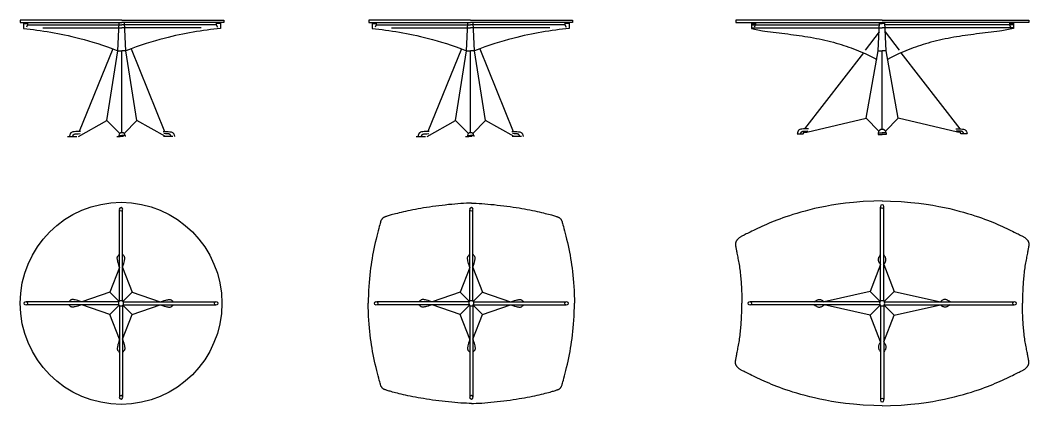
# Model space of a CAD drawing. Header units: millimetres. Extents: x 421 to 3085, y -1408 to 277.
# Drawn here: x 1103 to 1753, y 10 to 258 of the extents above; entities that cross this region are included whole.
import ezdxf

# ---------------------------------------------------------------- set-up
doc = ezdxf.new("R2010")
doc.units = ezdxf.units.MM
doc.layers.add('dwgmodels.com', color=30, linetype='Continuous')

msp = doc.modelspace()

# ---------------------------------------------------------------- linework, layer by layer
at = {"color": 18, "linetype": 'Continuous', "true_color": 0x000000}
for p, q in [((1107.81, 254.79), (1106.99, 253.24)), ((1229.33, 254.79), (1230.15, 253.24)), ((1332.47, 254.79), (1331.65, 253.24)), ((1453.99, 254.79), (1454.81, 253.24)), ((1576.78, 254.79), (1575.96, 253.24)), ((1656.7, 255.58), (1658.43, 255.58)), ((1660.16, 255.58), (1658.43, 255.58)), ((1740.39, 254.79), (1741.21, 253.24)), ((1200.79, 247.21), (1198.32, 246.61)), ((1203.18, 247.76), (1200.79, 247.21)), ((1205.49, 248.27), (1203.18, 247.76)), ((1207.75, 248.74), (1205.49, 248.27)), ((1209.97, 249.18), (1207.75, 248.74)), ((1212.19, 249.59), (1209.97, 249.18)), ((1214.41, 249.98), (1212.19, 249.59)), ((1216.65, 250.35), (1214.41, 249.98)), ((1218.91, 250.71), (1216.65, 250.35)), ((1221.17, 251.05), (1218.91, 250.71)), ((1223.41, 251.37), (1221.17, 251.05)), ((1225.63, 251.66), (1223.41, 251.37)), ((1227.8, 251.94), (1225.63, 251.66)), ((1229.93, 252.18), (1227.8, 251.94)), ((1231.99, 252.4), (1229.93, 252.18)), ((1425.45, 247.21), (1422.97, 246.61)), ((1427.83, 247.76), (1425.45, 247.21)), ((1430.15, 248.27), (1427.83, 247.76)), ((1432.4, 248.74), (1430.15, 248.27)), ((1434.63, 249.18), (1432.4, 248.74)), ((1436.85, 249.59), (1434.63, 249.18)), ((1439.07, 249.98), (1436.85, 249.59)), ((1441.31, 250.35), (1439.07, 249.98)), ((1443.57, 250.71), (1441.31, 250.35)), ((1445.82, 251.05), (1443.57, 250.71)), ((1448.07, 251.37), (1445.82, 251.05)), ((1450.28, 251.66), (1448.07, 251.37)), ((1452.46, 251.94), (1450.28, 251.66)), ((1454.58, 252.18), (1452.46, 251.94)), ((1456.64, 252.4), (1454.58, 252.18)), ((1177.8, 240.55), (1174.49, 239.35)), ((1181.03, 241.65), (1177.8, 240.55)), ((1184.18, 242.67), (1181.03, 241.65)), ((1187.23, 243.61), (1184.18, 242.67)), ((1190.18, 244.46), (1187.23, 243.61)), ((1193.02, 245.24), (1190.18, 244.46)), ((1195.73, 245.96), (1193.02, 245.24)), ((1198.32, 246.61), (1195.73, 245.96)), ((1402.46, 240.55), (1399.15, 239.35)), ((1405.69, 241.65), (1402.46, 240.55)), ((1408.84, 242.67), (1405.69, 241.65)), ((1411.89, 243.61), (1408.84, 242.67)), ((1414.84, 244.46), (1411.89, 243.61)), ((1417.67, 245.24), (1414.84, 244.46)), ((1420.39, 245.96), (1417.67, 245.24)), ((1422.97, 246.61), (1420.39, 245.96)), ((1168.57, 185.29), (1168.57, 238.05)), ((1174.49, 239.35), (1171.12, 238.05)), ((1393.23, 185.29), (1393.23, 238.05)), ((1399.15, 239.35), (1395.77, 238.05)), ((1658.43, 187.4), (1658.43, 238.05)), ((1165.36, 182.82), (1167.44, 182.82)), ((1166.49, 183.57), (1168.57, 183.57)), ((1166.49, 183.57), (1166.49, 182.77)), ((1167.44, 182.82), (1167.44, 182.82)), ((1167.44, 182.82), (1167.44, 182.82)), ((1169.52, 182.82), (1167.44, 182.82)), ((1168.57, 183.57), (1168.57, 183.57)), ((1168.57, 183.57), (1168.57, 183.57)), ((1170.65, 183.57), (1168.57, 183.57)), ((1170.65, 183.57), (1170.65, 182.77)), ((1390.02, 182.82), (1392.1, 182.82)), ((1391.15, 183.57), (1393.23, 183.57)), ((1391.15, 183.57), (1391.15, 182.77)), ((1392.1, 182.82), (1392.1, 182.82)), ((1392.1, 182.82), (1392.1, 182.82)), ((1394.18, 182.82), (1392.1, 182.82)), ((1393.23, 183.57), (1393.23, 183.57)), ((1393.23, 183.57), (1393.23, 183.57)), ((1395.31, 183.57), (1393.23, 183.57)), ((1395.31, 183.57), (1395.31, 182.77)), ((1603.68, 184.51), (1607.55, 184.51)), ((1607.55, 184.51), (1608.24, 185.61)), ((1608.24, 185.61), (1609.84, 185.61)), ((1655.79, 185.22), (1655.79, 184.2)), ((1655.79, 185.22), (1658.43, 185.22)), ((1655.79, 184.2), (1658.43, 184.2)), ((1661.08, 185.22), (1658.43, 185.22)), ((1661.08, 184.2), (1658.43, 184.2)), ((1661.08, 185.22), (1661.08, 184.2)), ((1708.62, 185.61), (1707.03, 185.61)), ((1709.32, 184.51), (1708.62, 185.61)), ((1713.19, 184.51), (1709.32, 184.51)), ((1657.39, 76.84), (1657.39, 137.44)), ((1659.47, 76.84), (1659.47, 137.44)), ((1166.96, 76.84), (1166.96, 135.64)), ((1169.04, 76.84), (1169.04, 135.64)), ((1392.67, 76.84), (1392.67, 135.64)), ((1394.75, 76.84), (1394.75, 135.64)), ((1160.85, 82.63), (1166.82, 76.71)), ((1175.15, 82.63), (1169.18, 76.71)), ((1386.56, 82.63), (1392.53, 76.72)), ((1400.85, 82.63), (1394.89, 76.72)), ((1650.62, 83.21), (1657.24, 76.7)), ((1666.25, 83.21), (1659.63, 76.7)), ((1166.69, 76.56), (1107.08, 76.56)), ((1166.69, 74.48), (1107.08, 74.48)), ((1160.85, 68.42), (1166.82, 74.33)), ((1166.96, 74.21), (1166.96, 15.41)), ((1169.04, 74.21), (1169.04, 15.41)), ((1175.15, 68.42), (1169.18, 74.33)), ((1169.32, 76.56), (1228.92, 76.56)), ((1169.32, 74.48), (1228.92, 74.48)), ((1392.39, 76.57), (1332.79, 76.57)), ((1392.39, 74.49), (1332.79, 74.49)), ((1386.56, 68.42), (1392.53, 74.34)), ((1392.67, 74.21), (1392.67, 15.41)), ((1394.75, 74.21), (1394.75, 15.41)), ((1400.85, 68.42), (1394.89, 74.34)), ((1395.02, 76.57), (1454.63, 76.57)), ((1395.02, 74.49), (1454.63, 74.49)), ((1657.12, 76.57), (1573.54, 76.57)), ((1657.12, 74.48), (1573.55, 74.48)), ((1650.62, 67.84), (1657.24, 74.35)), ((1657.39, 74.21), (1657.39, 13.62)), ((1659.47, 74.21), (1659.47, 13.62)), ((1666.25, 67.84), (1659.63, 74.35)), ((1659.74, 74.48), (1743.32, 74.48)), ((1659.75, 76.57), (1743.33, 76.57))]:
    msp.add_line(p, q, dxfattribs=at)
for points in [[(1168.57, 257.69), (1103, 257.69), (1103, 256.13), (1168.57, 256.13)], [(1105.16, 256.13), (1105.16, 252.4)], [(1105.16, 255.6), (1107.81, 255.6)], [(1107.81, 256.13), (1107.81, 254.79)], [(1107.81, 254.79), (1168.57, 254.79)], [(1166.03, 238.05), (1166.87, 256.13)], [(1168.57, 257.69), (1234.14, 257.69), (1234.14, 256.13), (1168.57, 256.13)], [(1229.33, 254.79), (1168.57, 254.79)], [(1171.12, 238.05), (1170.28, 256.13)], [(1229.33, 256.13), (1229.33, 254.79)], [(1231.99, 255.6), (1229.33, 255.6)], [(1231.99, 256.13), (1231.99, 252.4)], [(1393.23, 257.69), (1327.66, 257.69), (1327.66, 256.13), (1393.23, 256.13)], [(1329.81, 256.13), (1329.81, 252.4)], [(1329.81, 255.6), (1332.47, 255.6)], [(1332.47, 256.13), (1332.47, 254.79)], [(1332.47, 254.79), (1393.23, 254.79)], [(1390.68, 238.05), (1391.52, 256.13)], [(1393.23, 257.69), (1458.8, 257.69), (1458.8, 256.13), (1393.23, 256.13)], [(1453.99, 254.79), (1393.23, 254.79)], [(1395.77, 238.05), (1394.93, 256.13)], [(1453.99, 256.13), (1453.99, 254.79)], [(1456.64, 255.6), (1453.99, 255.6)], [(1456.64, 256.13), (1456.64, 252.4)], [(1658.43, 257.69), (1564.23, 257.69), (1564.23, 256.13), (1658.43, 256.13)], [(1574.13, 256.13), (1574.13, 252.34)], [(1574.13, 255.6), (1576.78, 255.6)], [(1574.13, 254.79), (1656.67, 254.79)], [(1576.78, 256.13), (1576.78, 254.79)], [(1655.89, 238.05), (1656.73, 256.13)], [(1658.43, 257.69), (1752.93, 257.69), (1752.93, 256.13), (1658.43, 256.13)], [(1660.98, 238.05), (1660.14, 256.13)], [(1743.04, 254.79), (1660.2, 254.79)], [(1740.39, 256.13), (1740.39, 254.79)], [(1743.04, 255.6), (1740.39, 255.6)], [(1743.04, 256.13), (1743.04, 252.4)], [(1105.16, 252.4), (1107.22, 252.18), (1109.34, 251.94), (1111.52, 251.66), (1113.73, 251.37), (1115.98, 251.05), (1118.23, 250.71), (1120.49, 250.35), (1122.73, 249.98), (1124.95, 249.59), (1127.17, 249.18), (1129.4, 248.74), (1131.65, 248.27), (1133.97, 247.76), (1136.35, 247.21), (1138.83, 246.61), (1141.41, 245.96), (1144.13, 245.24), (1146.96, 244.46), (1149.91, 243.61), (1152.96, 242.67), (1156.11, 241.65), (1159.34, 240.55), (1162.65, 239.35), (1166.03, 238.05)], [(1117.61, 252.79), (1168.57, 252.79)], [(1219.53, 252.79), (1168.57, 252.79)], [(1329.81, 252.4), (1331.87, 252.18), (1334, 251.94), (1336.17, 251.66), (1338.39, 251.37), (1340.63, 251.05), (1342.89, 250.71), (1345.15, 250.35), (1347.39, 249.98), (1349.61, 249.59), (1351.83, 249.18), (1354.05, 248.74), (1356.31, 248.27), (1358.62, 247.76), (1361.01, 247.21), (1363.48, 246.61), (1366.07, 245.96), (1368.78, 245.24), (1371.62, 244.46), (1374.57, 243.61), (1377.62, 242.67), (1380.77, 241.65), (1384, 240.55), (1387.31, 239.35), (1390.68, 238.05)], [(1342.27, 252.79), (1393.23, 252.79)], [(1444.19, 252.79), (1393.23, 252.79)], [(1574.13, 252.79), (1658.43, 252.79)], [(1574.13, 252.34), (1581.27, 250.86), (1582.91, 250.67), (1584.65, 250.47), (1586.44, 250.26), (1588.27, 250.04), (1590.12, 249.81), (1591.99, 249.57), (1593.87, 249.33), (1595.76, 249.09), (1597.64, 248.84), (1599.52, 248.59), (1601.37, 248.34), (1603.21, 248.09), (1605.04, 247.84), (1606.86, 247.57), (1608.68, 247.3), (1610.51, 247.01), (1612.33, 246.7), (1614.17, 246.37), (1616.02, 246.01), (1617.87, 245.63), (1619.73, 245.23), (1621.57, 244.81), (1623.4, 244.37), (1625.21, 243.92), (1626.99, 243.45), (1628.73, 242.96), (1630.43, 242.47), (1632.09, 241.96), (1633.72, 241.45), (1635.33, 240.91), (1636.91, 240.37), (1638.48, 239.81), (1640.03, 239.24), (1641.59, 238.66), (1643.15, 238.06), (1644.72, 237.43), (1646.32, 236.76), (1647.95, 236.05), (1649.62, 235.27), (1651.35, 234.43), (1653.14, 233.5), (1655.01, 232.47)], [(1656.46, 250.29), (1647.53, 238.31)], [(1743.04, 252.79), (1658.43, 252.79)], [(1660.41, 250.29), (1669.34, 238.31)], [(1743.04, 252.4), (1735.6, 250.86), (1733.96, 250.67), (1732.22, 250.47), (1730.43, 250.26), (1728.6, 250.04), (1726.75, 249.81), (1724.88, 249.57), (1723, 249.33), (1721.11, 249.09), (1719.22, 248.84), (1717.35, 248.59), (1715.5, 248.34), (1713.66, 248.09), (1711.83, 247.84), (1710, 247.57), (1708.18, 247.3), (1706.36, 247.01), (1704.54, 246.7), (1702.7, 246.37), (1700.85, 246.01), (1698.99, 245.63), (1697.14, 245.23), (1695.29, 244.81), (1693.46, 244.37), (1691.66, 243.92), (1689.88, 243.45), (1688.14, 242.96), (1686.44, 242.47), (1684.77, 241.96), (1683.14, 241.45), (1681.54, 240.91), (1679.96, 240.37), (1678.39, 239.81), (1676.83, 239.24), (1675.28, 238.66), (1673.72, 238.06), (1672.14, 237.43), (1670.55, 236.76), (1668.92, 236.05), (1667.24, 235.27), (1665.52, 234.43), (1663.72, 233.5), (1661.86, 232.47)], [(1162.65, 239.35), (1141.06, 186.02)], [(1158.92, 193.23), (1166.03, 238.05)], [(1166.03, 238.05), (1168.57, 238.05)], [(1171.12, 238.05), (1168.57, 238.05)], [(1178.22, 193.23), (1171.12, 238.05)], [(1174.49, 239.35), (1196.09, 186.02)], [(1387.31, 239.35), (1365.71, 186.02)], [(1383.58, 193.23), (1390.68, 238.05)], [(1390.68, 238.05), (1393.23, 238.05)], [(1395.77, 238.05), (1393.23, 238.05)], [(1402.88, 193.23), (1395.77, 238.05)], [(1399.15, 239.35), (1420.74, 186.02)], [(1646.32, 236.76), (1608.41, 187.71)], [(1648.19, 194.55), (1655.89, 238.05)], [(1655.89, 238.05), (1658.43, 238.05)], [(1660.98, 238.05), (1658.43, 238.05)], [(1668.68, 194.55), (1660.98, 238.05)], [(1670.55, 236.76), (1708.46, 187.71)], [(1140.59, 182.81), (1158.92, 193.23), (1167.13, 184.79)], [(1196.55, 182.81), (1178.22, 193.23), (1170.01, 184.79)], [(1365.25, 182.81), (1383.58, 193.23), (1391.79, 184.79)], [(1421.21, 182.81), (1402.88, 193.23), (1394.67, 184.79)], [(1609.84, 185.61), (1648.19, 194.55), (1656.25, 186.36)], [(1707.03, 185.61), (1668.68, 194.55), (1660.62, 186.36)], [(1133.56, 182.86), (1139.46, 182.86)], [(1141.92, 185.99), (1140.15, 186.04), (1138.76, 186.02), (1137.71, 185.94), (1136.94, 185.83), (1136.4, 185.68), (1136.04, 185.51), (1135.8, 185.32), (1135.63, 185.13), (1135.48, 184.95), (1135.35, 184.76), (1135.22, 184.55), (1135.11, 184.31), (1135, 184.03), (1134.9, 183.69), (1134.79, 183.29), (1134.69, 182.81)], [(1136.79, 182.81), (1136.86, 182.97), (1136.92, 183.11), (1136.97, 183.24), (1137.02, 183.35), (1137.06, 183.44), (1137.1, 183.53), (1137.14, 183.61), (1137.18, 183.69), (1137.21, 183.76), (1137.25, 183.83), (1137.29, 183.89), (1137.34, 183.96), (1137.39, 184.02), (1137.45, 184.08), (1137.52, 184.15), (1137.6, 184.21), (1137.7, 184.28), (1137.84, 184.35), (1138.06, 184.42), (1138.4, 184.49), (1138.89, 184.56), (1139.56, 184.62), (1140.45, 184.67), (1141.59, 184.72)], [(1195.22, 185.99), (1197, 186.04), (1198.38, 186.02), (1199.43, 185.94), (1200.2, 185.83), (1200.74, 185.68), (1201.1, 185.51), (1201.34, 185.32), (1201.51, 185.13), (1201.66, 184.95), (1201.8, 184.76), (1201.92, 184.55), (1202.03, 184.31), (1202.14, 184.03), (1202.25, 183.69), (1202.35, 183.29), (1202.45, 182.81)], [(1201.33, 182.86), (1195.42, 182.86)], [(1200.35, 182.81), (1200.28, 182.97), (1200.23, 183.11), (1200.17, 183.24), (1200.13, 183.35), (1200.08, 183.44), (1200.04, 183.53), (1200, 183.61), (1199.97, 183.69), (1199.93, 183.76), (1199.89, 183.83), (1199.85, 183.89), (1199.8, 183.96), (1199.75, 184.02), (1199.69, 184.08), (1199.62, 184.15), (1199.54, 184.21), (1199.45, 184.28), (1199.3, 184.35), (1199.08, 184.42), (1198.74, 184.49), (1198.25, 184.56), (1197.58, 184.62), (1196.69, 184.67), (1195.55, 184.72)], [(1358.22, 182.86), (1364.12, 182.86)], [(1366.58, 185.99), (1364.8, 186.04), (1363.42, 186.02), (1362.37, 185.94), (1361.6, 185.83), (1361.06, 185.68), (1360.7, 185.51), (1360.46, 185.32), (1360.29, 185.13), (1360.14, 184.95), (1360, 184.76), (1359.88, 184.55), (1359.77, 184.31), (1359.66, 184.03), (1359.55, 183.69), (1359.45, 183.29), (1359.34, 182.81)], [(1361.45, 182.81), (1361.52, 182.97), (1361.57, 183.11), (1361.63, 183.24), (1361.67, 183.35), (1361.72, 183.44), (1361.76, 183.53), (1361.8, 183.61), (1361.83, 183.69), (1361.87, 183.76), (1361.91, 183.83), (1361.95, 183.89), (1362, 183.96), (1362.05, 184.02), (1362.11, 184.08), (1362.18, 184.15), (1362.26, 184.21), (1362.35, 184.28), (1362.5, 184.35), (1362.72, 184.42), (1363.06, 184.49), (1363.55, 184.56), (1364.22, 184.62), (1365.11, 184.67), (1366.25, 184.72)], [(1419.88, 185.99), (1421.65, 186.04), (1423.04, 186.02), (1424.09, 185.94), (1424.86, 185.83), (1425.4, 185.68), (1425.76, 185.51), (1426, 185.32), (1426.17, 185.13), (1426.32, 184.95), (1426.45, 184.76), (1426.58, 184.55), (1426.69, 184.31), (1426.8, 184.03), (1426.9, 183.69), (1427.01, 183.29), (1427.11, 182.81)], [(1425.98, 182.86), (1420.08, 182.86)], [(1425.01, 182.81), (1424.94, 182.97), (1424.88, 183.11), (1424.83, 183.24), (1424.78, 183.35), (1424.74, 183.44), (1424.7, 183.53), (1424.66, 183.61), (1424.62, 183.69), (1424.59, 183.76), (1424.55, 183.83), (1424.51, 183.89), (1424.46, 183.96), (1424.41, 184.02), (1424.35, 184.08), (1424.28, 184.15), (1424.2, 184.21), (1424.1, 184.28), (1423.96, 184.35), (1423.74, 184.42), (1423.4, 184.49), (1422.91, 184.56), (1422.24, 184.62), (1421.35, 184.67), (1420.2, 184.72)], [(1610.91, 187.69), (1609.14, 187.74), (1607.75, 187.72), (1606.7, 187.64), (1605.93, 187.53), (1605.39, 187.38), (1605.03, 187.21), (1604.79, 187.02), (1604.62, 186.83), (1604.47, 186.65), (1604.34, 186.45), (1604.22, 186.25), (1604.1, 186.01), (1603.99, 185.72), (1603.89, 185.39), (1603.78, 184.99), (1603.68, 184.51)], [(1605.78, 184.51), (1605.85, 184.67), (1605.91, 184.81), (1605.96, 184.94), (1606.01, 185.05), (1606.05, 185.14), (1606.09, 185.23), (1606.13, 185.31), (1606.17, 185.39), (1606.2, 185.46), (1606.24, 185.53), (1606.29, 185.59), (1606.33, 185.66), (1606.38, 185.72), (1606.44, 185.78), (1606.51, 185.85), (1606.59, 185.91), (1606.69, 185.98), (1606.83, 186.05), (1607.05, 186.12), (1607.39, 186.19), (1607.88, 186.26), (1608.55, 186.32), (1609.44, 186.37), (1610.59, 186.42)], [(1705.95, 187.69), (1707.73, 187.74), (1709.12, 187.72), (1710.17, 187.64), (1710.93, 187.53), (1711.47, 187.38), (1711.84, 187.21), (1712.08, 187.02), (1712.25, 186.83), (1712.39, 186.65), (1712.53, 186.45), (1712.65, 186.25), (1712.77, 186.01), (1712.88, 185.72), (1712.98, 185.39), (1713.08, 184.99), (1713.19, 184.51)], [(1711.08, 184.51), (1711.02, 184.67), (1710.96, 184.81), (1710.91, 184.94), (1710.86, 185.05), (1710.82, 185.14), (1710.78, 185.23), (1710.74, 185.31), (1710.7, 185.39), (1710.66, 185.46), (1710.62, 185.53), (1710.58, 185.59), (1710.54, 185.66), (1710.48, 185.72), (1710.42, 185.78), (1710.36, 185.85), (1710.28, 185.91), (1710.18, 185.98), (1710.04, 186.05), (1709.81, 186.12), (1709.48, 186.19), (1708.99, 186.26), (1708.32, 186.32), (1707.42, 186.37), (1706.28, 186.42)], [(1393.71, 139.95), (1392.29, 139.93), (1390.5, 139.87), (1388.73, 139.8), (1386.94, 139.69), (1385.06, 139.56), (1383.1, 139.4), (1381.09, 139.21), (1379.04, 139.01), (1376.95, 138.78), (1374.87, 138.53), (1372.79, 138.28), (1370.74, 138.01), (1368.73, 137.73), (1366.77, 137.45), (1364.85, 137.16), (1362.98, 136.86), (1361.16, 136.55), (1359.39, 136.24), (1357.67, 135.93), (1356, 135.61), (1354.38, 135.29), (1352.83, 134.96), (1351.33, 134.64), (1349.9, 134.32), (1348.55, 134), (1347.27, 133.7), (1346.07, 133.4), (1344.95, 133.12), (1343.93, 132.85), (1342.99, 132.6), (1342.14, 132.36), (1341.36, 132.14), (1340.67, 131.94), (1340.04, 131.75), (1339.49, 131.58), (1339, 131.43), (1338.58, 131.29), (1338.22, 131.16), (1337.9, 131.04), (1337.63, 130.93), (1337.39, 130.82), (1337.18, 130.71), (1336.99, 130.59), (1336.82, 130.47), (1336.66, 130.34), (1336.5, 130.2), (1336.36, 130.05), (1336.21, 129.89), (1336.08, 129.72), (1335.95, 129.55), (1335.83, 129.37), (1335.72, 129.18), (1335.61, 128.99), (1335.5, 128.76), (1335.38, 128.46), (1335.25, 128.08), (1335.08, 127.56), (1334.89, 126.9), (1334.65, 126.05), (1334.36, 124.99), (1334.02, 123.7), (1333.63, 122.19), (1333.21, 120.51), (1332.76, 118.69), (1332.29, 116.75), (1331.82, 114.73), (1331.36, 112.66), (1330.92, 110.58), (1330.5, 108.52), (1330.12, 106.46), (1329.75, 104.39), (1329.42, 102.32), (1329.1, 100.22), (1328.82, 98.08), (1328.55, 95.9), (1328.3, 93.67), (1328.08, 91.37), (1327.88, 88.97), (1327.7, 86.45), (1327.54, 83.78), (1327.42, 80.93), (1327.32, 77.86), (1327.28, 75.53)], [(1393.71, 139.95), (1395.13, 139.93), (1396.92, 139.87), (1398.68, 139.8), (1400.48, 139.69), (1402.36, 139.56), (1404.31, 139.4), (1406.33, 139.21), (1408.38, 139.01), (1410.46, 138.78), (1412.55, 138.53), (1414.63, 138.28), (1416.68, 138.01), (1418.69, 137.73), (1420.65, 137.45), (1422.57, 137.16), (1424.44, 136.86), (1426.26, 136.55), (1428.03, 136.24), (1429.75, 135.93), (1431.42, 135.61), (1433.03, 135.29), (1434.59, 134.96), (1436.08, 134.64), (1437.51, 134.32), (1438.87, 134), (1440.15, 133.7), (1441.35, 133.4), (1442.46, 133.12), (1443.49, 132.85), (1444.43, 132.6), (1445.28, 132.36), (1446.05, 132.14), (1446.75, 131.94), (1447.37, 131.75), (1447.93, 131.58), (1448.41, 131.43), (1448.83, 131.29), (1449.2, 131.16), (1449.52, 131.04), (1449.79, 130.93), (1450.03, 130.82), (1450.24, 130.71), (1450.42, 130.59), (1450.59, 130.47), (1450.76, 130.34), (1450.91, 130.2), (1451.06, 130.05), (1451.2, 129.89), (1451.33, 129.72), (1451.46, 129.55), (1451.58, 129.37), (1451.69, 129.18), (1451.8, 128.99), (1451.91, 128.76), (1452.03, 128.46), (1452.17, 128.08), (1452.33, 127.56), (1452.53, 126.9), (1452.77, 126.05), (1453.06, 124.99), (1453.4, 123.7), (1453.79, 122.19), (1454.21, 120.51), (1454.66, 118.69), (1455.12, 116.75), (1455.59, 114.73), (1456.05, 112.66), (1456.49, 110.58), (1456.91, 108.52), (1457.3, 106.46), (1457.66, 104.39), (1458, 102.32), (1458.31, 100.22), (1458.6, 98.08), (1458.87, 95.9), (1459.11, 93.67), (1459.34, 91.37), (1459.54, 88.97), (1459.72, 86.45), (1459.87, 83.78), (1460, 80.93), (1460.09, 77.86), (1460.14, 75.53)], [(1658.43, 141.46), (1653.04, 141.31), (1646.12, 140.95), (1640.05, 140.49), (1634.72, 139.93), (1630, 139.3), (1625.76, 138.62), (1621.89, 137.91), (1618.28, 137.17), (1614.9, 136.43), (1611.73, 135.67), (1608.76, 134.92), (1605.98, 134.16), (1603.37, 133.4), (1600.93, 132.65), (1598.63, 131.91), (1596.46, 131.18), (1594.41, 130.47), (1592.48, 129.76), (1590.64, 129.06), (1588.88, 128.37), (1587.2, 127.69), (1585.57, 127.01), (1584, 126.33), (1582.46, 125.65), (1580.97, 124.98), (1579.53, 124.32), (1578.15, 123.68), (1576.85, 123.06), (1575.62, 122.47), (1574.48, 121.92), (1573.43, 121.41), (1572.49, 120.95), (1571.64, 120.53), (1570.87, 120.15), (1570.19, 119.8), (1569.58, 119.48), (1569.03, 119.2), (1568.53, 118.93), (1568.08, 118.68), (1567.66, 118.45), (1567.28, 118.23), (1566.94, 118.02), (1566.62, 117.82), (1566.33, 117.62), (1566.06, 117.43), (1565.82, 117.24), (1565.59, 117.05), (1565.38, 116.85), (1565.19, 116.66), (1565.02, 116.46), (1564.86, 116.25), (1564.72, 116.05), (1564.59, 115.84), (1564.47, 115.64), (1564.37, 115.43), (1564.27, 115.22), (1564.19, 115.01), (1564.13, 114.8), (1564.07, 114.59), (1564.02, 114.37), (1563.99, 114.15), (1563.96, 113.93), (1563.94, 113.7), (1563.94, 113.46), (1563.94, 113.21), (1563.96, 112.95), (1563.98, 112.67), (1564.02, 112.36), (1564.06, 112.01), (1564.12, 111.64), (1564.19, 111.21), (1564.28, 110.75), (1564.37, 110.23), (1564.48, 109.67), (1564.6, 109.06), (1564.73, 108.4), (1564.87, 107.7), (1565.02, 106.94), (1565.18, 106.14), (1565.35, 105.29), (1565.53, 104.39), (1565.71, 103.45), (1565.89, 102.48), (1566.07, 101.48), (1566.25, 100.45), (1566.43, 99.39), (1566.59, 98.33), (1566.74, 97.24), (1566.88, 96.15), (1567.01, 95.05), (1567.13, 93.95), (1567.24, 92.84), (1567.34, 91.74), (1567.44, 90.64), (1567.52, 89.56), (1567.6, 88.48), (1567.67, 87.41), (1567.74, 86.34), (1567.79, 85.26), (1567.84, 84.17), (1567.89, 83.06), (1567.92, 81.93), (1567.95, 80.76), (1567.98, 79.56), (1567.99, 78.29), (1567.99, 76.95), (1567.99, 75.53)], [(1658.43, 141.46), (1663.83, 141.31), (1670.75, 140.95), (1676.81, 140.49), (1682.15, 139.93), (1686.87, 139.3), (1691.1, 138.62), (1694.98, 137.91), (1698.59, 137.17), (1701.97, 136.43), (1705.14, 135.67), (1708.11, 134.92), (1710.89, 134.16), (1713.49, 133.4), (1715.94, 132.65), (1718.24, 131.91), (1720.41, 131.18), (1722.45, 130.47), (1724.39, 129.76), (1726.23, 129.06), (1727.99, 128.37), (1729.67, 127.69), (1731.3, 127.01), (1732.87, 126.33), (1734.41, 125.65), (1735.9, 124.98), (1737.34, 124.32), (1738.72, 123.68), (1740.02, 123.06), (1741.25, 122.47), (1742.39, 121.92), (1743.44, 121.41), (1744.38, 120.95), (1745.23, 120.53), (1745.99, 120.15), (1746.68, 119.8), (1747.29, 119.48), (1747.84, 119.2), (1748.34, 118.93), (1748.79, 118.68), (1749.2, 118.45), (1749.58, 118.23), (1749.93, 118.02), (1750.25, 117.82), (1750.54, 117.62), (1750.81, 117.43), (1751.05, 117.24), (1751.28, 117.05), (1751.48, 116.85), (1751.67, 116.66), (1751.85, 116.46), (1752.01, 116.25), (1752.15, 116.05), (1752.28, 115.84), (1752.4, 115.64), (1752.5, 115.43), (1752.59, 115.22), (1752.67, 115.01), (1752.74, 114.8), (1752.8, 114.59), (1752.85, 114.37), (1752.88, 114.15), (1752.91, 113.93), (1752.92, 113.7), (1752.93, 113.46), (1752.93, 113.21), (1752.91, 112.95), (1752.89, 112.67), (1752.85, 112.36), (1752.8, 112.01), (1752.75, 111.64), (1752.67, 111.21), (1752.59, 110.75), (1752.5, 110.23), (1752.39, 109.67), (1752.27, 109.06), (1752.14, 108.4), (1752, 107.7), (1751.85, 106.94), (1751.69, 106.14), (1751.52, 105.29), (1751.34, 104.39), (1751.16, 103.45), (1750.98, 102.48), (1750.79, 101.48), (1750.62, 100.45), (1750.44, 99.39), (1750.28, 98.33), (1750.13, 97.24), (1749.99, 96.15), (1749.86, 95.05), (1749.74, 93.95), (1749.63, 92.84), (1749.53, 91.74), (1749.43, 90.64), (1749.35, 89.56), (1749.27, 88.48), (1749.2, 87.41), (1749.13, 86.34), (1749.07, 85.26), (1749.02, 84.17), (1748.98, 83.06), (1748.94, 81.93), (1748.92, 80.76), (1748.89, 79.56), (1748.88, 78.29), (1748.87, 76.95), (1748.88, 75.53)], [(1166.96, 98.59), (1166.58, 100.01), (1166.26, 101.17), (1166.02, 102.11), (1165.83, 102.86), (1165.69, 103.47), (1165.61, 103.95), (1165.57, 104.35), (1165.57, 104.7), (1165.6, 105.02), (1165.67, 105.32), (1165.77, 105.61), (1165.92, 105.88), (1166.11, 106.14), (1166.34, 106.39), (1166.63, 106.63), (1166.96, 106.86)], [(1169.04, 98.59), (1169.43, 100.01), (1169.74, 101.17), (1169.99, 102.11), (1170.18, 102.86), (1170.31, 103.47), (1170.39, 103.95), (1170.43, 104.35), (1170.43, 104.7), (1170.4, 105.02), (1170.33, 105.32), (1170.23, 105.61), (1170.08, 105.88), (1169.89, 106.14), (1169.66, 106.39), (1169.38, 106.63), (1169.04, 106.86)], [(1392.67, 98.6), (1392.28, 100.01), (1391.97, 101.17), (1391.72, 102.11), (1391.53, 102.87), (1391.4, 103.47), (1391.32, 103.96), (1391.28, 104.36), (1391.27, 104.7), (1391.31, 105.03), (1391.37, 105.33), (1391.48, 105.62), (1391.63, 105.89), (1391.82, 106.15), (1392.05, 106.4), (1392.33, 106.64), (1392.67, 106.87)], [(1394.75, 98.6), (1395.13, 100.01), (1395.45, 101.17), (1395.69, 102.11), (1395.88, 102.87), (1396.02, 103.47), (1396.1, 103.96), (1396.14, 104.36), (1396.14, 104.7), (1396.11, 105.03), (1396.04, 105.33), (1395.94, 105.62), (1395.79, 105.89), (1395.6, 106.15), (1395.37, 106.4), (1395.08, 106.64), (1394.75, 106.87)], [(1657.39, 100.42), (1657.07, 100.92), (1656.8, 101.37), (1656.57, 101.78), (1656.38, 102.15), (1656.24, 102.49), (1656.13, 102.81), (1656.06, 103.13), (1656.01, 103.44), (1656, 103.76), (1656.02, 104.1), (1656.08, 104.45), (1656.2, 104.83), (1656.38, 105.23), (1656.63, 105.68), (1656.97, 106.17), (1657.39, 106.7)], [(1659.47, 100.42), (1659.8, 100.92), (1660.07, 101.37), (1660.3, 101.78), (1660.48, 102.15), (1660.63, 102.49), (1660.74, 102.81), (1660.81, 103.13), (1660.85, 103.44), (1660.87, 103.76), (1660.85, 104.1), (1660.79, 104.45), (1660.67, 104.83), (1660.49, 105.23), (1660.24, 105.68), (1659.9, 106.17), (1659.47, 106.7)], [(1166.96, 98.59), (1160.85, 82.63), (1142.72, 76.56)], [(1169.04, 98.59), (1175.15, 82.63), (1193.28, 76.56)], [(1392.67, 98.6), (1386.56, 82.63), (1368.43, 76.57)], [(1394.75, 98.6), (1400.85, 82.63), (1418.99, 76.57)], [(1657.39, 100.42), (1650.62, 83.21), (1620.96, 76.57)], [(1659.47, 100.42), (1666.25, 83.21), (1695.91, 76.57)], [(1142.72, 76.56), (1141.31, 76.95), (1140.15, 77.26), (1139.21, 77.51), (1138.45, 77.7), (1137.85, 77.83), (1137.36, 77.91), (1136.96, 77.95), (1136.62, 77.96), (1136.3, 77.92), (1135.99, 77.86), (1135.71, 77.75), (1135.43, 77.6), (1135.17, 77.41), (1134.92, 77.18), (1134.69, 76.9), (1134.45, 76.56)], [(1142.72, 74.48), (1141.31, 74.1), (1140.15, 73.78), (1139.21, 73.54), (1138.45, 73.35), (1137.85, 73.22), (1137.36, 73.13), (1136.96, 73.09), (1136.62, 73.09), (1136.3, 73.12), (1135.99, 73.19), (1135.71, 73.29), (1135.43, 73.44), (1135.17, 73.63), (1134.92, 73.87), (1134.69, 74.15), (1134.45, 74.48)], [(1166.96, 52.45), (1160.85, 68.42), (1142.72, 74.48)], [(1169.04, 52.45), (1175.15, 68.42), (1193.28, 74.48)], [(1193.28, 76.56), (1194.69, 76.95), (1195.85, 77.26), (1196.79, 77.51), (1197.55, 77.7), (1198.15, 77.83), (1198.64, 77.91), (1199.04, 77.95), (1199.38, 77.96), (1199.71, 77.92), (1200.01, 77.86), (1200.3, 77.75), (1200.57, 77.6), (1200.83, 77.42), (1201.08, 77.18), (1201.32, 76.9), (1201.55, 76.56)], [(1193.28, 74.48), (1194.69, 74.1), (1195.85, 73.79), (1196.79, 73.54), (1197.55, 73.35), (1198.15, 73.22), (1198.64, 73.13), (1199.04, 73.09), (1199.38, 73.09), (1199.71, 73.12), (1200.01, 73.19), (1200.3, 73.3), (1200.57, 73.44), (1200.83, 73.63), (1201.08, 73.87), (1201.32, 74.15), (1201.55, 74.48)], [(1393.71, 11.11), (1392.29, 11.13), (1390.5, 11.18), (1388.73, 11.26), (1386.94, 11.36), (1385.06, 11.49), (1383.1, 11.65), (1381.09, 11.84), (1379.04, 12.05), (1376.95, 12.28), (1374.87, 12.52), (1372.79, 12.78), (1370.74, 13.05), (1368.73, 13.32), (1366.77, 13.61), (1364.85, 13.9), (1362.98, 14.2), (1361.16, 14.5), (1359.39, 14.81), (1357.67, 15.13), (1356, 15.44), (1354.38, 15.77), (1352.83, 16.09), (1351.33, 16.42), (1349.9, 16.74), (1348.55, 17.05), (1347.27, 17.36), (1346.07, 17.65), (1344.95, 17.94), (1343.93, 18.2), (1342.99, 18.46), (1342.14, 18.69), (1341.36, 18.91), (1340.67, 19.11), (1340.04, 19.3), (1339.49, 19.47), (1339, 19.63), (1338.58, 19.77), (1338.22, 19.9), (1337.9, 20.02), (1337.63, 20.13), (1337.39, 20.24), (1337.18, 20.35), (1336.99, 20.46), (1336.82, 20.58), (1336.66, 20.71), (1336.5, 20.86), (1336.36, 21.01), (1336.21, 21.17), (1336.08, 21.33), (1335.95, 21.51), (1335.83, 21.69), (1335.72, 21.87), (1335.61, 22.07), (1335.5, 22.3), (1335.38, 22.59), (1335.25, 22.98), (1335.08, 23.49), (1334.89, 24.16), (1334.65, 25), (1334.36, 26.07), (1334.02, 27.36), (1333.63, 28.86), (1333.21, 30.54), (1332.76, 32.37), (1332.29, 34.31), (1331.82, 36.33), (1331.36, 38.39), (1330.92, 40.47), (1330.5, 42.54), (1330.12, 44.6), (1329.75, 46.66), (1329.42, 48.74), (1329.1, 50.84), (1328.82, 52.97), (1328.55, 55.15), (1328.3, 57.38), (1328.08, 59.69), (1327.88, 62.08), (1327.7, 64.6), (1327.54, 67.27), (1327.42, 70.13), (1327.32, 73.19), (1327.28, 75.53)], [(1368.43, 76.57), (1367.02, 76.95), (1365.86, 77.26), (1364.92, 77.51), (1364.16, 77.7), (1363.56, 77.83), (1363.07, 77.92), (1362.67, 77.96), (1362.32, 77.96), (1362, 77.93), (1361.7, 77.86), (1361.41, 77.75), (1361.14, 77.61), (1360.88, 77.42), (1360.63, 77.18), (1360.39, 76.9), (1360.16, 76.57)], [(1368.43, 74.49), (1367.02, 74.1), (1365.86, 73.79), (1364.92, 73.54), (1364.16, 73.35), (1363.56, 73.22), (1363.07, 73.14), (1362.67, 73.1), (1362.32, 73.09), (1362, 73.13), (1361.7, 73.19), (1361.41, 73.3), (1361.14, 73.45), (1360.88, 73.63), (1360.63, 73.87), (1360.39, 74.15), (1360.16, 74.49)], [(1392.67, 52.46), (1386.56, 68.42), (1368.43, 74.49)], [(1393.71, 11.11), (1395.13, 11.13), (1396.92, 11.18), (1398.68, 11.26), (1400.48, 11.36), (1402.36, 11.49), (1404.31, 11.65), (1406.33, 11.84), (1408.38, 12.05), (1410.46, 12.28), (1412.55, 12.52), (1414.63, 12.78), (1416.68, 13.05), (1418.69, 13.32), (1420.65, 13.61), (1422.57, 13.9), (1424.44, 14.2), (1426.26, 14.5), (1428.03, 14.81), (1429.75, 15.13), (1431.42, 15.44), (1433.03, 15.77), (1434.59, 16.09), (1436.08, 16.42), (1437.51, 16.74), (1438.87, 17.05), (1440.15, 17.36), (1441.35, 17.65), (1442.46, 17.94), (1443.49, 18.2), (1444.43, 18.46), (1445.28, 18.69), (1446.05, 18.91), (1446.75, 19.11), (1447.37, 19.3), (1447.93, 19.47), (1448.41, 19.63), (1448.83, 19.77), (1449.2, 19.9), (1449.52, 20.02), (1449.79, 20.13), (1450.03, 20.24), (1450.24, 20.35), (1450.42, 20.46), (1450.59, 20.58), (1450.76, 20.71), (1450.91, 20.86), (1451.06, 21.01), (1451.2, 21.17), (1451.33, 21.33), (1451.46, 21.51), (1451.58, 21.69), (1451.69, 21.87), (1451.8, 22.07), (1451.91, 22.3), (1452.03, 22.59), (1452.17, 22.98), (1452.33, 23.49), (1452.53, 24.16), (1452.77, 25), (1453.06, 26.07), (1453.4, 27.36), (1453.79, 28.86), (1454.21, 30.54), (1454.66, 32.37), (1455.12, 34.31), (1455.59, 36.33), (1456.05, 38.39), (1456.49, 40.47), (1456.91, 42.54), (1457.3, 44.6), (1457.66, 46.66), (1458, 48.74), (1458.31, 50.84), (1458.6, 52.97), (1458.87, 55.15), (1459.11, 57.38), (1459.34, 59.69), (1459.54, 62.08), (1459.72, 64.6), (1459.87, 67.27), (1460, 70.13), (1460.09, 73.19), (1460.14, 75.53)], [(1394.75, 52.46), (1400.85, 68.42), (1418.99, 74.49)], [(1418.99, 76.57), (1420.4, 76.95), (1421.56, 77.27), (1422.5, 77.51), (1423.26, 77.7), (1423.86, 77.83), (1424.35, 77.92), (1424.74, 77.96), (1425.09, 77.96), (1425.41, 77.93), (1425.72, 77.86), (1426, 77.76), (1426.28, 77.61), (1426.54, 77.42), (1426.78, 77.18), (1427.02, 76.9), (1427.26, 76.57)], [(1418.99, 74.49), (1420.4, 74.1), (1421.56, 73.79), (1422.5, 73.54), (1423.26, 73.35), (1423.86, 73.22), (1424.35, 73.14), (1424.74, 73.1), (1425.09, 73.09), (1425.41, 73.13), (1425.72, 73.19), (1426, 73.3), (1426.28, 73.45), (1426.54, 73.64), (1426.78, 73.87), (1427.02, 74.15), (1427.26, 74.49)], [(1658.43, 9.59), (1653.04, 9.75), (1646.12, 10.1), (1640.05, 10.57), (1634.72, 11.12), (1630, 11.75), (1625.76, 12.43), (1621.89, 13.15), (1618.28, 13.88), (1614.9, 14.63), (1611.73, 15.38), (1608.76, 16.14), (1605.98, 16.9), (1603.37, 17.65), (1600.93, 18.4), (1598.63, 19.14), (1596.46, 19.87), (1594.41, 20.59), (1592.48, 21.29), (1590.64, 21.99), (1588.88, 22.68), (1587.2, 23.37), (1585.57, 24.05), (1584, 24.73), (1582.46, 25.41), (1580.97, 26.08), (1579.53, 26.74), (1578.15, 27.38), (1576.85, 27.99), (1575.62, 28.58), (1574.48, 29.13), (1573.43, 29.64), (1572.49, 30.1), (1571.64, 30.53), (1570.87, 30.91), (1570.19, 31.25), (1569.58, 31.57), (1569.03, 31.86), (1568.53, 32.12), (1568.08, 32.37), (1567.66, 32.6), (1567.28, 32.82), (1566.94, 33.03), (1566.62, 33.24), (1566.33, 33.43), (1566.06, 33.62), (1565.82, 33.82), (1565.59, 34.01), (1565.38, 34.2), (1565.19, 34.4), (1565.02, 34.6), (1564.86, 34.8), (1564.72, 35), (1564.59, 35.21), (1564.47, 35.42), (1564.37, 35.62), (1564.27, 35.83), (1564.19, 36.04), (1564.13, 36.25), (1564.07, 36.47), (1564.02, 36.68), (1563.99, 36.9), (1563.96, 37.13), (1563.94, 37.36), (1563.94, 37.59), (1563.94, 37.84), (1563.96, 38.1), (1563.98, 38.39), (1564.02, 38.7), (1564.06, 39.04), (1564.12, 39.42), (1564.19, 39.84), (1564.28, 40.31), (1564.37, 40.82), (1564.48, 41.38), (1564.6, 41.99), (1564.73, 42.65), (1564.87, 43.36), (1565.02, 44.11), (1565.18, 44.92), (1565.35, 45.77), (1565.53, 46.66), (1565.71, 47.6), (1565.89, 48.57), (1566.07, 49.58), (1566.25, 50.61), (1566.43, 51.66), (1566.59, 52.73), (1566.74, 53.81), (1566.88, 54.91), (1567.01, 56.01), (1567.13, 57.11), (1567.24, 58.21), (1567.34, 59.32), (1567.44, 60.41), (1567.52, 61.5), (1567.6, 62.57), (1567.67, 63.64), (1567.74, 64.72), (1567.79, 65.79), (1567.84, 66.88), (1567.89, 67.99), (1567.92, 69.13), (1567.95, 70.29), (1567.98, 71.5), (1567.99, 72.76), (1567.99, 74.11), (1567.99, 75.53)], [(1614.67, 76.57), (1615.17, 76.89), (1615.62, 77.17), (1616.03, 77.39), (1616.4, 77.58), (1616.74, 77.72), (1617.07, 77.83), (1617.38, 77.9), (1617.7, 77.95), (1618.02, 77.96), (1618.35, 77.95), (1618.7, 77.88), (1619.08, 77.76), (1619.49, 77.58), (1619.93, 77.33), (1620.42, 76.99), (1620.96, 76.57)], [(1614.67, 74.49), (1615.17, 74.16), (1615.62, 73.89), (1616.03, 73.66), (1616.4, 73.48), (1616.74, 73.33), (1617.07, 73.23), (1617.38, 73.15), (1617.7, 73.11), (1618.02, 73.09), (1618.35, 73.11), (1618.7, 73.17), (1619.08, 73.29), (1619.49, 73.47), (1619.93, 73.73), (1620.42, 74.06), (1620.96, 74.49)], [(1657.39, 50.64), (1650.62, 67.84), (1620.96, 74.49)], [(1658.43, 9.59), (1663.83, 9.75), (1670.75, 10.1), (1676.81, 10.57), (1682.15, 11.12), (1686.87, 11.75), (1691.1, 12.43), (1694.98, 13.15), (1698.59, 13.88), (1701.97, 14.63), (1705.14, 15.38), (1708.11, 16.14), (1710.89, 16.9), (1713.49, 17.65), (1715.94, 18.4), (1718.24, 19.14), (1720.41, 19.87), (1722.45, 20.59), (1724.39, 21.29), (1726.23, 21.99), (1727.99, 22.68), (1729.67, 23.37), (1731.3, 24.05), (1732.87, 24.73), (1734.41, 25.41), (1735.9, 26.08), (1737.34, 26.74), (1738.72, 27.38), (1740.02, 27.99), (1741.25, 28.58), (1742.39, 29.13), (1743.44, 29.64), (1744.38, 30.1), (1745.23, 30.53), (1745.99, 30.91), (1746.68, 31.25), (1747.29, 31.57), (1747.84, 31.86), (1748.34, 32.12), (1748.79, 32.37), (1749.2, 32.6), (1749.58, 32.82), (1749.93, 33.03), (1750.25, 33.24), (1750.54, 33.43), (1750.81, 33.62), (1751.05, 33.82), (1751.28, 34.01), (1751.48, 34.2), (1751.67, 34.4), (1751.85, 34.6), (1752.01, 34.8), (1752.15, 35), (1752.28, 35.21), (1752.4, 35.42), (1752.5, 35.62), (1752.59, 35.83), (1752.67, 36.04), (1752.74, 36.25), (1752.8, 36.47), (1752.85, 36.68), (1752.88, 36.9), (1752.91, 37.13), (1752.92, 37.36), (1752.93, 37.59), (1752.93, 37.84), (1752.91, 38.1), (1752.89, 38.39), (1752.85, 38.7), (1752.8, 39.04), (1752.75, 39.42), (1752.67, 39.84), (1752.59, 40.31), (1752.5, 40.82), (1752.39, 41.38), (1752.27, 41.99), (1752.14, 42.65), (1752, 43.36), (1751.85, 44.11), (1751.69, 44.92), (1751.52, 45.77), (1751.34, 46.66), (1751.16, 47.6), (1750.98, 48.57), (1750.79, 49.58), (1750.62, 50.61), (1750.44, 51.66), (1750.28, 52.73), (1750.13, 53.81), (1749.99, 54.91), (1749.86, 56.01), (1749.74, 57.11), (1749.63, 58.21), (1749.53, 59.32), (1749.43, 60.41), (1749.35, 61.5), (1749.27, 62.57), (1749.2, 63.64), (1749.13, 64.72), (1749.07, 65.79), (1749.02, 66.88), (1748.98, 67.99), (1748.94, 69.13), (1748.92, 70.29), (1748.89, 71.5), (1748.88, 72.76), (1748.87, 74.11), (1748.88, 75.53)], [(1659.47, 50.64), (1666.25, 67.84), (1695.91, 74.49)], [(1702.2, 76.57), (1701.7, 76.89), (1701.24, 77.17), (1700.84, 77.39), (1700.47, 77.58), (1700.12, 77.72), (1699.8, 77.83), (1699.49, 77.9), (1699.17, 77.95), (1698.85, 77.96), (1698.52, 77.95), (1698.17, 77.88), (1697.79, 77.76), (1697.38, 77.58), (1696.94, 77.33), (1696.45, 76.99), (1695.91, 76.57)], [(1702.2, 74.49), (1701.7, 74.16), (1701.24, 73.89), (1700.84, 73.66), (1700.47, 73.48), (1700.12, 73.33), (1699.8, 73.23), (1699.49, 73.15), (1699.17, 73.11), (1698.85, 73.09), (1698.52, 73.11), (1698.17, 73.17), (1697.79, 73.29), (1697.38, 73.47), (1696.94, 73.73), (1696.45, 74.06), (1695.91, 74.49)], [(1166.96, 52.45), (1166.58, 51.04), (1166.26, 49.88), (1166.02, 48.94), (1165.83, 48.18), (1165.69, 47.58), (1165.61, 47.09), (1165.57, 46.69), (1165.57, 46.35), (1165.6, 46.02), (1165.67, 45.72), (1165.77, 45.43), (1165.92, 45.16), (1166.11, 44.9), (1166.34, 44.65), (1166.63, 44.41), (1166.96, 44.18)], [(1169.04, 52.45), (1169.43, 51.04), (1169.74, 49.88), (1169.99, 48.94), (1170.18, 48.18), (1170.31, 47.58), (1170.39, 47.09), (1170.43, 46.69), (1170.43, 46.35), (1170.4, 46.02), (1170.33, 45.72), (1170.23, 45.43), (1170.08, 45.16), (1169.89, 44.9), (1169.66, 44.65), (1169.38, 44.41), (1169.04, 44.18)], [(1392.67, 52.46), (1392.28, 51.04), (1391.97, 49.88), (1391.72, 48.94), (1391.53, 48.19), (1391.4, 47.58), (1391.32, 47.1), (1391.28, 46.7), (1391.27, 46.35), (1391.31, 46.03), (1391.37, 45.73), (1391.48, 45.44), (1391.63, 45.17), (1391.82, 44.91), (1392.05, 44.66), (1392.33, 44.42), (1392.67, 44.19)], [(1394.75, 52.46), (1395.13, 51.04), (1395.45, 49.88), (1395.69, 48.94), (1395.88, 48.19), (1396.02, 47.58), (1396.1, 47.1), (1396.14, 46.7), (1396.14, 46.35), (1396.11, 46.03), (1396.04, 45.73), (1395.94, 45.44), (1395.79, 45.17), (1395.6, 44.91), (1395.37, 44.66), (1395.08, 44.42), (1394.75, 44.19)], [(1657.39, 50.64), (1657.07, 50.14), (1656.8, 49.68), (1656.57, 49.28), (1656.38, 48.91), (1656.24, 48.56), (1656.13, 48.24), (1656.06, 47.93), (1656.01, 47.61), (1656, 47.29), (1656.02, 46.96), (1656.08, 46.61), (1656.2, 46.23), (1656.38, 45.82), (1656.63, 45.38), (1656.97, 44.89), (1657.39, 44.35)], [(1659.47, 50.64), (1659.8, 50.14), (1660.07, 49.68), (1660.3, 49.28), (1660.48, 48.91), (1660.63, 48.56), (1660.74, 48.24), (1660.81, 47.93), (1660.85, 47.61), (1660.87, 47.29), (1660.85, 46.96), (1660.79, 46.61), (1660.67, 46.23), (1660.49, 45.82), (1660.24, 45.38), (1659.9, 44.89), (1659.47, 44.35)]]:
    msp.add_lwpolyline(points, dxfattribs=at)
for centre in [(1106.68, 75.52), (1229.32, 75.52), (1332.39, 75.52), (1455.03, 75.52), (1573.14, 75.52), (1743.73, 75.52)]:
    msp.add_circle(centre, 1.12, dxfattribs=at)
for centre, radius, start, end in [((1168.45, 183.31), 1.98, 86.53719, 172.43855), ((1168.69, 183.31), 1.98, 93.38522, 93.46281), ((1168.45, 183.31), 1.98, 86.53719, 86.61478), ((1168.69, 183.31), 1.98, 7.56145, 93.46281), ((1393.11, 183.31), 1.98, 86.53719, 172.43855), ((1393.35, 183.31), 1.98, 93.38522, 93.46281), ((1393.11, 183.31), 1.98, 86.53719, 86.61478), ((1393.35, 183.31), 1.98, 7.56145, 93.46281), ((1658.28, 184.89), 2.51, 86.53719, 172.43855), ((1658.59, 184.89), 2.51, 7.56145, 93.46281), ((1168, 136.05), 1.12, 90, 270), ((1168, 136.05), 1.12, 270, 90), ((1393.71, 136.05), 1.12, 90, 270), ((1393.71, 136.05), 1.12, 270, 90), ((1658.43, 137.85), 1.12, 90, 270), ((1658.43, 137.85), 1.12, 270, 90), ((1168, 75.52), 1.68, 90, 270), ((1168, 75.52), 1.68, 270, 90), ((1393.71, 75.53), 1.68, 90, 270), ((1393.71, 75.53), 1.68, 270, 90), ((1658.43, 75.53), 1.68, 90, 270), ((1658.43, 75.53), 1.68, 270, 90), ((1168, 15), 1.12, 90, 270), ((1168, 15), 1.12, 270, 90), ((1393.71, 15), 1.12, 90, 270), ((1393.71, 15), 1.12, 270, 90), ((1658.43, 13.21), 1.12, 90, 270), ((1658.43, 13.21), 1.12, 270, 90)]:
    msp.add_arc(centre, radius, start, end, dxfattribs=at)
at = {"layer": 'dwgmodels.com', "color": 18, "true_color": 0x000000}
msp.add_circle((1168, 75.52), 65, dxfattribs=at)

doc.saveas('drawing.dxf')
